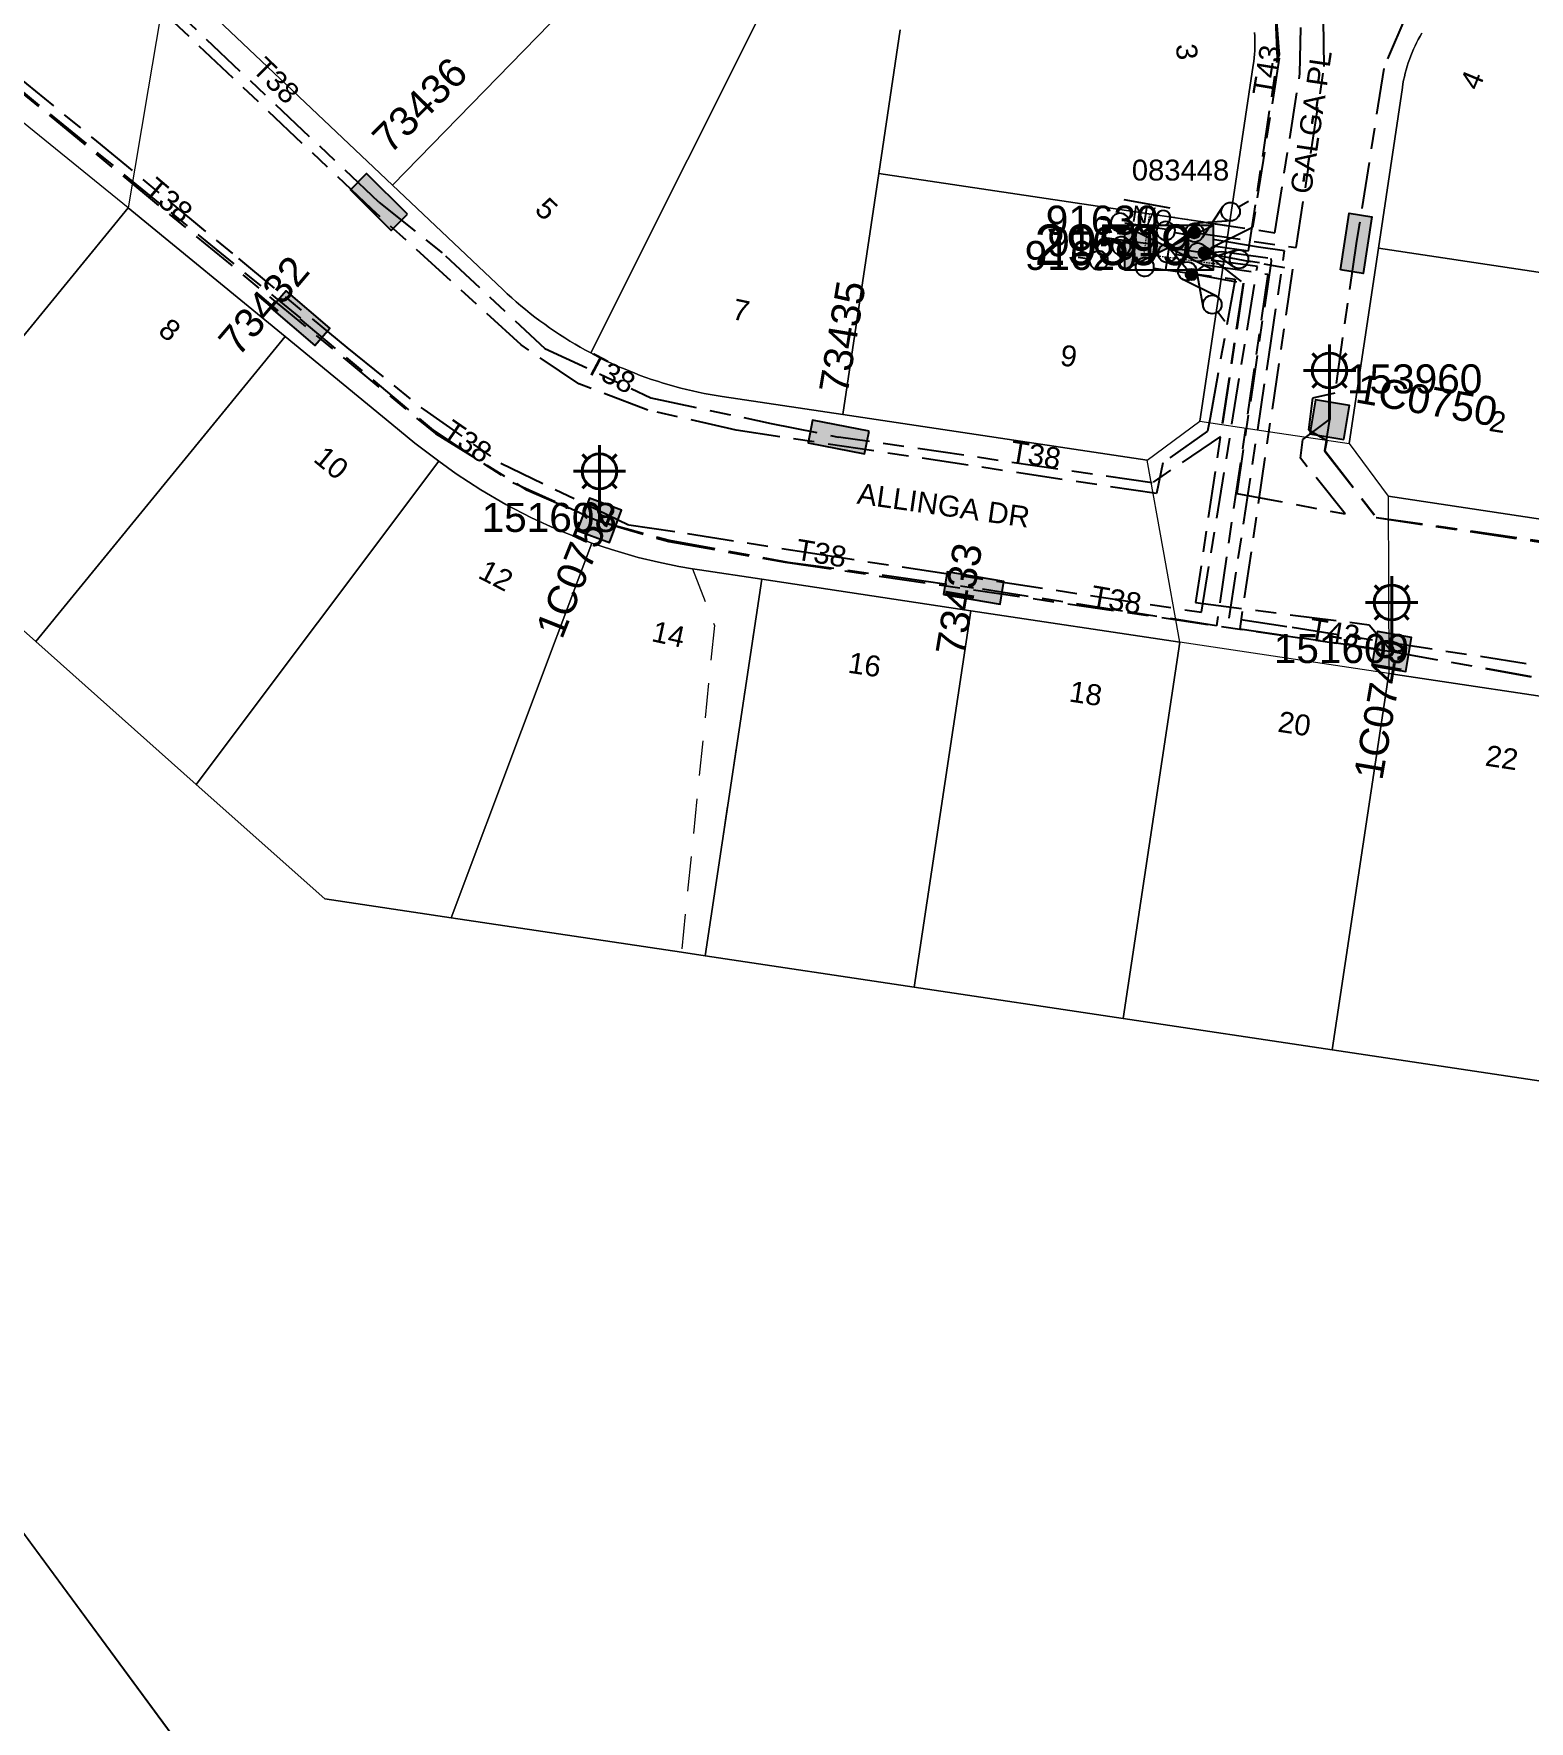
# Model space of a CAD drawing. Header units: metres. Extents: x 299834 to 302538, y 6172833 to 6174390.
# Drawn here: x 301309.4 to 301438.2, y 6173783.4 to 6173928.7 of the extents above; entities that cross this region are included whole.
import ezdxf
from ezdxf.enums import TextEntityAlignment as Align

# ---------------------------------------------------------------- set-up
doc = ezdxf.new("R2010")
doc.units = ezdxf.units.M
for name, pattern in [('Cable Exist UG', [8.2, 4, -1.2, 1.8, -1.2]), ('Dash', [5, 3, -2]), ('HIDDEN', [0.375, 0.25, -0.125]), ('HIDDEN2', [0.1875, 0.125, -0.0625])]:
    doc.linetypes.add(name, pattern=pattern)
doc.layers.get('0').update_dxf_attribs({"color": 6})
for name, color, linetype, lineweight in [('Cadastre Easements_SP_EXT', 9, 'Continuous', 5), ('Cadastre Land Parcels_SP_EXT', 9, 'Continuous', 5), ('Cadastre Other Property_SP_EXT', 9, 'HIDDEN', 5), ('Cadastre Roads_SP_EXT', 9, 'Continuous', 5)]:
    doc.layers.add(name, color=color, linetype=linetype, lineweight=lineweight)
for name, color, linetype in [('Equip_HV_EXT', 7, 'Continuous'), ('Equip_LV_EXT', 7, 'Continuous'), ('Equip_SL_EXT', 7, 'Continuous'), ('Equip_SP_SL_EXT', 7, 'Continuous'), ('Mains_HV_EXT', 7, 'Continuous'), ('Mains_LV_EXT', 7, 'Continuous'), ('Mains_SL_EXT', 7, 'Continuous'), ('Sub_SP_EXT', 7, 'Continuous'), ('SupportsUG_SP_LV_EXT', 7, 'Continuous'), ('SupportsUG_SP_LV_SL_EXT', 7, 'Continuous')]:
    doc.layers.add(name, color=color, linetype=linetype)
doc.styles.add('COLUMN_LABEL', font='arial.ttf')
doc.styles.add('iecARIAL', font='arial.ttf', dxfattribs={"height": 2})
doc.styles.add('PIT_LABEL', font='arial.ttf')
doc.styles.add('POLE_LABEL', font='arial.ttf')
doc.styles.get("Standard").update_dxf_attribs({"font": 'arial.ttf'})
doc.styles.add('SWITCH_LABEL', font='arial.ttf', dxfattribs={"height": 2.5})

# ---------------------------------------------------------------- blocks, each defined once
blk = doc.blocks.new('SUB_PADMOUNT_EXT')
for points in [[(0, 0), (-3.84, 1.92), (-3.84, -1.92)], [(0, 0), (3.84, 1.92), (3.84, -1.92)]]:
    blk.add_hatch(color=256).paths.add_polyline_path(points)
for p, q in [((3.84, 1.92), (-3.84, -1.92)), ((-3.84, 1.92), (3.84, -1.92))]:
    blk.add_line(p, q)
blk.add_lwpolyline([(-3.84, -1.92), (3.84, -1.92), (3.84, 1.92), (-3.84, 1.92)], close=True)
for tag, height, flags, p in [('ASSET_NUM', 3.5, 8, (2, 2)), ('STREET_CODE', 0.2, 9, (1.5, 0)), ('CONSTRUCTED_VOLTAGE', 0.2, 9, (1.5, -0.2)), ('OPERATING_VOLTAGE', 0.2, 9, (1.5, -0.6)), ('ORIENTATION', 0.2, 9, (1.5, -0.8)), ('OWNED_BY', 0.2, 9, (1.5, -1)), ('OPERATED_BY', 0.2, 9, (1.5, -1.2)), ('NO_PHASES', 0.2, 9, (1.5, -0.4)), ('MAINTAINED_BY', 0.2, 9, (1.5, -1.4)), ('SECONDARY_VOLTAGE', 0.2, 9, (1.5, -1.6)), ('STATE', 0.2, 9, (1.5, -1.8)), ('SUBSTATION_TYPE', 0.2, 9, (1.5, -2.2)), ('STREETNAME', 0.2, 9, (1.5, -3)), ('PARENT', 0.2, 9, (1.5, -2)), ('USAGE', 0.2, 9, (1.5, -2.4)), ('LEGEND', 0.2, 9, (1.5, -2.6)), ('LOCATION', 0.2, 9, (1.5, -2.8)), ('SUBURB', 0.2, 9, (1.5, -3.2)), ('Z', 0.2, 1, (1.5, -3.6)), ('NOTES', 0.2, 9, (1.5, -3.4))]:
    blk.add_attdef(tag, text='', height=height, dxfattribs=dict(flags=flags)).set_placement(p, align=Align.MIDDLE_LEFT)
blk = doc.blocks.new('COLUMN_EXT')
blk.add_hatch(color=256).paths.add_polyline_path([(-1.49, 1.48), (-1.49, -1.49), (1.48, -1.49), (1.48, 1.48)])
blk.add_lwpolyline([(-1.49, -1.49), (1.48, -1.49), (1.48, 1.48), (-1.49, 1.48)], close=True)
for tag, height, style, flags, p in [('ASSET_NUM', 2.5, 'COLUMN_LABEL', 8, (2, 2)), ('STRUCTURE_PLANT_NUMBER', 0.2, 'POLE_LABEL', 9, (1.81, 0.03)), ('STREET_CODE', 0.2, 'COLUMN_LABEL', 9, (1.81, -0.2))]:
    blk.add_attdef(tag, text='', height=height, dxfattribs=dict(style=style, flags=flags)).set_placement(p, align=Align.MIDDLE_LEFT)
at = {"flags": 9}
for tag, p in [('COLUMN_TYPE', (1.81, -0.4)), ('OWNED_BY', (1.81, -0.6)), ('STATE', (1.81, -0.8)), ('USAGE', (1.81, -1)), ('LEGEND', (1.81, -1.2)), ('LOCATION', (1.81, -1.4)), ('STREETNAME', (1.81, -1.6)), ('SUBURB', (1.81, -1.8)), ('NOTES', (1.81, -2))]:
    blk.add_attdef(tag, text='', height=0.2, dxfattribs=at).set_placement(p, align=Align.MIDDLE_LEFT)
at = {"flags": 1}
blk.add_attdef('Z', (1.81, -2.35), '', height=0.2, dxfattribs=at)
blk = doc.blocks.new('PILLAR_EXT')
blk.add_hatch(color=256).paths.add_polyline_path([(-2.475, 0.99), (-2.475, -0.99), (2.475, -0.99), (2.475, 0.99)])
blk.add_lwpolyline([(-2.475, -0.99), (2.475, -0.99), (2.475, 0.99), (-2.475, 0.99)], close=True)
at = {"style": 'iecARIAL', "flags": 8}
blk.add_attdef('ASSET_NUM', (1.5, 3.5), '', height=2.5, dxfattribs=at)
for tag, p, flags in [('OWNED_BY', (0, -0.2), 9), ('STATE', (0, -0.4), 9), ('SUPPORT_TYPE', (0, -0.6), 9), ('USAGE', (0, -0.8), 9), ('LEGEND', (0, -1), 9), ('LOCATION', (0, -1.2), 9), ('NOTES', (0, -1.4), 9), ('PARENT', (0, -1.6), 9), ('STREETNAME', (0, -1.8), 9), ('SUBURB', (0, -2), 1)]:
    blk.add_attdef(tag, p, '', height=0.2, dxfattribs=dict(flags=flags))
blk = doc.blocks.new('SL_LANTERN_EXT')
at = {"lineweight": 40}
for p, q in [((0, 1.97), (0, 6.47)), ((-1.46, 5.68), (-1.06, 5.28)), ((1.46, 5.68), (1.06, 5.28)), ((-2.25, 4.22), (2.25, 4.22)), ((-1.46, 2.76), (-1.06, 3.16)), ((1.46, 2.76), (1.06, 3.16)), ((0, 0), (0, 2.72))]:
    blk.add_line(p, q, dxfattribs=at)
blk.add_circle((0, 4.22), 1.5, dxfattribs=at)
at = {"style": 'iecARIAL', "flags": 8}
blk.add_attdef('ASSET_NUM', (1.5, 1.5), '', height=2.5, dxfattribs=at)
for tag, p, height, flags in [('OPERATING_VOLTAGE', (0.98, -1.65), 0.2, 9), ('CONSTRUCTED_VOLTAGE', (0.98, -0.65), 0.2, 9), ('CONTROL_TYPE', (0.98, -0.85), 0.2, 9), ('LANTERN_PURPOSE', (0.98, -1.05), 0.2, 9), ('LANTERN_TYPE', (0.98, -1.25), 0.2, 9), ('NO_PHASES', (0.98, -1.45), 0.2, 9), ('LNUMBER', (2.18, -3.25), 2.5, 8), ('ORIENTATION', (0.98, -1.85), 0.2, 9), ('OWNED_BY', (0.98, -2.05), 0.2, 9), ('STATE', (0.98, -2.25), 0.2, 9), ('USAGE', (0.98, -2.45), 0.2, 9), ('CEXIST', (0.98, -2.65), 0.2, 9), ('CNEW', (0.98, -2.85), 0.2, 9), ('CNUMBER', (0.98, -3.05), 0.2, 9), ('CREMOVE', (0.98, -3.25), 0.2, 9), ('CREPLACE', (0.98, -3.45), 0.2, 9), ('LKINGHEIGHT', (0.98, -3.65), 0.2, 9), ('LBRACKET', (0.98, -3.85), 0.2, 9), ('LBRACKETVOCAB', (0.98, -4.05), 0.2, 9), ('LCATEGORY', (0.98, -4.25), 0.2, 9), ('LCHARGE1', (0.98, -4.45), 0.2, 9), ('LCHARGE1PERCENT', (0.98, -4.65), 0.2, 9), ('LCHARGE2', (0.98, -4.85), 0.2, 9), ('LCHARGE2PERCENT', (0.98, -5.05), 0.2, 9), ('LCHARGE3', (0.98, -5.25), 0.2, 9), ('LCHARGE3PERCENT', (0.98, -5.45), 0.2, 9), ('LEXIST', (0.98, -5.65), 0.2, 9), ('LLAMP', (0.98, -5.85), 0.2, 9), ('LLAMPVOCAB', (0.98, -6.05), 0.2, 9), ('LMAST', (0.98, -6.25), 0.2, 9), ('LMASTVOCAB', (0.98, -6.45), 0.2, 9), ('LNEW', (0.98, -6.65), 0.2, 9), ('LANTNUMBER', (0.98, -6.85), 0.2, 9), ('LOUTREACH', (0.98, -7.25), 0.2, 9), ('LOUTREACHVOCAB', (0.98, -7.45), 0.2, 9), ('LRATECODE', (0.98, -7.65), 0.2, 9), ('LREMOVE', (0.98, -7.85), 0.2, 9), ('LREPLACE', (0.98, -8.05), 0.2, 9), ('LTYPE', (0.98, -8.25), 0.2, 9), ('LTYPEVOCAB', (0.98, -8.45), 0.2, 9), ('LEGEND', (0.98, -8.65), 0.2, 9), ('LOCATION', (0.98, -8.85), 0.2, 9), ('STREETNAME', (0.98, -9.25), 0.2, 9), ('SUBURB', (0.98, -9.45), 0.2, 1), ('NOTES', (0.98, -9.05), 0.2, 9)]:
    blk.add_attdef(tag, p, '', height=height, dxfattribs=dict(flags=flags))
blk = doc.blocks.new('LV_UG_DFUSE_CLOSED_EXT')
for points in [[(1, 0), (0, 0)], [(5.04, 0.73), (2.16, -0.72)], [(5.05, -0.71), (2.16, 0.72)], [(6.2, 0.01), (7.2, 0.01)]]:
    blk.add_lwpolyline(points)
for centre in [(1.8, 0), (5.4, 0.01)]:
    blk.add_circle(centre, 0.8)
at = {"flags": 9}
for tag, p in [('ACTUAL_STATUS', (0, 0)), ('CONSTRUCTED_VOLTAGE', (0, -0.2)), ('OPERATING_VOLTAGE', (0, -0.6)), ('ORIENTATION', (0, -0.8)), ('STATE', (0, -1)), ('SWITCH_TYPE', (0, -1.2)), ('NO_PHASES', (0, -0.4)), ('USAGE', (0, -1.4)), ('NOTES', (0, -1.6))]:
    blk.add_attdef(tag, text='', height=0.2, dxfattribs=at).set_placement(p, align=Align.MIDDLE_LEFT)
at = {"flags": 1}
blk.add_attdef('Z', (0, 0), '', height=0.2, dxfattribs=at)
blk = doc.blocks.new('SWG_HOLEC_SU_EXT')
blk.add_line((1.8, -2), (5.8, -2))
for points in [[(1, 0), (0, 0)], [(6.6, 0), (7.6, 0)]]:
    blk.add_lwpolyline(points)
for points in [[(1.8, -0.8, 1), (1.8, 0.8, 1)], [(5.8, -0.8, 1), (5.8, 0.8, 1)]]:
    blk.add_lwpolyline(points, format="xyb", close=True)
at = {"style": 'SWITCH_LABEL', "flags": 8}
blk.add_attdef('ASSET_NUM', text='', height=2.5, rotation=179.9544, dxfattribs=at).set_placement((-2.4, 0), align=Align.MIDDLE_LEFT)
at = {"flags": 1}
blk.add_attdef('Z', (0, 0), '', height=0.2, dxfattribs=at)
at = {"flags": 9}
for tag, p in [('ACTUAL_STATUS', (0, -0.4)), ('CONSTRUCTED_VOLTAGE', (0, -0.6)), ('OPERATING_VOLTAGE', (0, -1)), ('ORIENTATION', (0, -1.2)), ('OWNED_BY', (0, -1.4)), ('NO_PHASES', (0, -0.8)), ('STATE', (0, -1.8)), ('SWITCH_TYPE', (0, -2)), ('STREETNAME', (0, -2.6)), ('SUBURB', (0, -2.8)), ('PARENT', (0, -1.6)), ('USAGE', (0, -2.2)), ('LOCATION', (0, -2.4)), ('NOTES', (0, -3))]:
    blk.add_attdef(tag, text='', height=0.2, dxfattribs=at).set_placement(p, align=Align.MIDDLE_LEFT)
at = {"style": 'SWITCH_LABEL', "flags": 9}
blk.add_attdef('STREET_CODE', text='', height=0.2, dxfattribs=at).set_placement((0, -0.2), align=Align.MIDDLE_LEFT)
blk = doc.blocks.new('SWG_HOLEC_SU_NO_EXT')
blk.add_line((1.8, -2), (5.8, -2))
for points in [[(1, 0), (0, 0)], [(6.6, 0), (7.6, 0)]]:
    blk.add_lwpolyline(points)
for points in [[(1.8, -0.8, 1), (1.8, 0.8, 1)], [(5.8, -0.8, 1), (5.8, 0.8, 1)]]:
    blk.add_lwpolyline(points, format="xyb", close=True)
at = {"insert": (5.31, -3.64), "char_height": 1.4, "width": 3.8863, "attachment_point": 1, "rotation": 180}
blk.add_mtext('{\\fArial|b0|i0|c0|p34;N/O}', dxfattribs=at)
at = {"style": 'SWITCH_LABEL', "flags": 8}
blk.add_attdef('ASSET_NUM', text='', height=2.5, rotation=179.9544, dxfattribs=at).set_placement((-2.4, 0), align=Align.MIDDLE_LEFT)
at = {"flags": 1}
blk.add_attdef('Z', (0, 0), '', height=0.2, dxfattribs=at)
at = {"flags": 9}
for tag, p in [('ACTUAL_STATUS', (0, -0.4)), ('CONSTRUCTED_VOLTAGE', (0, -0.6)), ('OPERATING_VOLTAGE', (0, -1)), ('ORIENTATION', (0, -1.2)), ('OWNED_BY', (0, -1.4)), ('NO_PHASES', (0, -0.8)), ('STATE', (0, -1.8)), ('SWITCH_TYPE', (0, -2)), ('STREETNAME', (0, -2.6)), ('SUBURB', (0, -2.8)), ('PARENT', (0, -1.6)), ('USAGE', (0, -2.2)), ('LOCATION', (0, -2.4)), ('NOTES', (0, -3))]:
    blk.add_attdef(tag, text='', height=0.2, dxfattribs=at).set_placement(p, align=Align.MIDDLE_LEFT)
at = {"style": 'SWITCH_LABEL', "flags": 9}
blk.add_attdef('STREET_CODE', text='', height=0.2, dxfattribs=at).set_placement((0, -0.2), align=Align.MIDDLE_LEFT)
blk = doc.blocks.new('PIT_EXT')
blk.add_hatch(color=256).paths.add_polyline_path([(-2.47, 0.99), (2.47, 0.99), (2.47, -0.99), (-2.47, -0.99)])
at = {"lineweight": -3}
blk.add_lwpolyline([(-2.47, 0.99), (2.47, 0.99), (2.47, -0.99), (-2.47, -0.99)], close=True, dxfattribs=at)
at = {"style": 'PIT_LABEL'}
for tag, height, flags, p in [('ASSET_NUM', 2.5, 8, (2, 2)), ('STREET_CODE', 0.2, 9, (0, -0.2))]:
    blk.add_attdef(tag, text='', height=height, dxfattribs=dict(at, flags=flags)).set_placement(p, align=Align.MIDDLE_LEFT)
at = {"flags": 1}
blk.add_attdef('Z', (0, 0), '', height=0.2, dxfattribs=at)
at = {"flags": 9}
for tag, p in [('OWNED_BY', (0, -0.4)), ('STATE', (0, -0.6)), ('SUPPORT_TYPE', (0, -0.8)), ('USAGE', (0, -1)), ('LOCATION', (0, -1.2)), ('NOTES', (0, -1.4))]:
    blk.add_attdef(tag, text='', height=0.2, dxfattribs=at).set_placement(p, align=Align.MIDDLE_LEFT)
blk = doc.blocks.new('CONNECTOR_NODE_EXT')
h = blk.add_hatch(color=256)
edge = h.paths.add_edge_path()
edge.add_arc((0, 0), 0.5, 0, 360)
blk.add_circle((0, 0), 0.5)
at = {"flags": 1}
blk.add_attdef('Z', (0, 0), '', height=0.2, dxfattribs=at)
at = {"flags": 9}
for tag, p in [('CONNECTOR_TYPE', (0, 0)), ('CONSTRUCTED_VOLTAGE', (0, -0.2)), ('OPERATING_VOLTAGE', (0, -0.6)), ('ORIENTATION', (0, -0.8)), ('SUBTYPE', (0, -1)), ('NO_PHASES', (0, -0.4)), ('USAGE', (0, -1.2)), ('NOTES', (0, -1.4))]:
    blk.add_attdef(tag, text='', height=0.2, dxfattribs=at).set_placement(p, align=Align.MIDDLE_LEFT)

msp = doc.modelspace()

# ---------------------------------------------------------------- linework, layer by layer
at = {"layer": 'Cadastre Easements_SP_EXT', "linetype": 'Dash'}
msp.add_lwpolyline([(301372.11, 6173881.69), (301366.73, 6173882.5), (301366.14, 6173882.59), (301368.02, 6173877.72), (301365.18, 6173849.58), (301367.23, 6173849.27), (301372.11, 6173881.69)], close=True, dxfattribs=at)
at = {"layer": 'Cadastre Land Parcels_SP_EXT', "linetype": 'Continuous'}
msp.add_line((301323.33, 6173779.45), (301231.2, 6173904.45), dxfattribs=at)
for points in [[(301353.87, 6173929.55), (301331.14, 6173952.76), (301320.38, 6173939.6), (301320.95, 6173933.97), (301340.31, 6173915.63), (301353.87, 6173929.55)], [(301374.02, 6173934.47), (301364, 6173939.94), (301353.87, 6173929.55), (301340.31, 6173915.63), (301349.8, 6173906.64), (301350.18, 6173906.28), (301350.57, 6173905.93), (301350.96, 6173905.59), (301351.35, 6173905.25), (301351.75, 6173904.92), (301352.16, 6173904.59), (301352.57, 6173904.27), (301352.99, 6173903.96), (301353.41, 6173903.65), (301353.83, 6173903.35), (301354.26, 6173903.06), (301354.69, 6173902.77), (301355.13, 6173902.49), (301355.57, 6173902.21), (301356.02, 6173901.94), (301356.46, 6173901.68), (301356.92, 6173901.42), (301357.37, 6173901.18), (301374.02, 6173934.47)], [(301317.53, 6173913.67), (301303.16, 6173925.32), (301282.66, 6173900.26), (301296.49, 6173887.96), (301317.53, 6173913.67)], [(301409.83, 6173895.31), (301412.35, 6173912.12), (301382.18, 6173916.64), (301379.07, 6173895.87), (301405.28, 6173891.95), (301409.83, 6173895.31)], [(301331.07, 6173902.59), (301317.53, 6173913.67), (301296.49, 6173887.96), (301309.58, 6173876.33), (301331.07, 6173902.59)], [(301455.37, 6173905.68), (301425.2, 6173910.2), (301422.68, 6173893.38), (301426.05, 6173888.84), (301447.55, 6173885.62), (301448.49, 6173885.47), (301449.43, 6173885.32), (301450.37, 6173885.16), (301451.3, 6173884.99), (301452.24, 6173884.82), (301455.37, 6173905.68)], [(301344.28, 6173891.85), (301342.23, 6173893.42), (301340.24, 6173895.04), (301331.07, 6173902.59), (301309.58, 6173876.33), (301323.41, 6173864.03), (301344.28, 6173891.85)], [(301357.46, 6173884.81), (301356.29, 6173885.25), (301354.55, 6173885.95), (301352.28, 6173886.99), (301350.06, 6173888.14), (301347.9, 6173889.4), (301345.8, 6173890.76), (301344.28, 6173891.85), (301323.41, 6173864.03), (301334.48, 6173854.19), (301345.36, 6173852.55), (301357.46, 6173884.81)], [(301372.11, 6173881.69), (301366.73, 6173882.5), (301366.14, 6173882.59), (301364.96, 6173882.8), (301363.2, 6173883.16), (301361.46, 6173883.58), (301359.16, 6173884.25), (301357.46, 6173884.81), (301345.36, 6173852.55), (301365.18, 6173849.58), (301367.23, 6173849.27), (301372.11, 6173881.69)], [(301390.11, 6173878.99), (301372.11, 6173881.69), (301367.23, 6173849.27), (301385.23, 6173846.58), (301390.11, 6173878.99)], [(301408.1, 6173876.28), (301390.11, 6173878.99), (301385.23, 6173846.58), (301403.23, 6173843.88), (301408.1, 6173876.28)], [(301426.1, 6173873.58), (301408.1, 6173876.28), (301403.23, 6173843.88), (301421.23, 6173841.17), (301426.1, 6173873.58)], [(301444.1, 6173870.87), (301426.1, 6173873.58), (301421.23, 6173841.17), (301439.22, 6173838.48), (301444.1, 6173870.87)]]:
    msp.add_lwpolyline(points, close=True, dxfattribs=at)
for points in [[(301374.02, 6173934.47), (301357.37, 6173901.18), (301357.84, 6173900.93), (301358.3, 6173900.7), (301358.77, 6173900.47), (301359.24, 6173900.25), (301359.71, 6173900.03), (301360.19, 6173899.83), (301360.67, 6173899.63), (301361.16, 6173899.43), (301361.64, 6173899.25), (301362.13, 6173899.07), (301362.62, 6173898.9), (301363.12, 6173898.74), (301363.62, 6173898.58), (301364.12, 6173898.43), (301364.62, 6173898.29), (301365.12, 6173898.15), (301365.62, 6173898.03), (301366.13, 6173897.91), (301366.64, 6173897.8), (301367.15, 6173897.69), (301367.66, 6173897.6), (301368.18, 6173897.51), (301368.69, 6173897.43), (301379.07, 6173895.87), (301382.18, 6173916.64), (301382.18, 6173916.64), (301384.03, 6173929.01)], [(301428.95, 6173928.71), (301428.79, 6173928.45), (301428.64, 6173928.17), (301428.49, 6173927.9), (301428.36, 6173927.62), (301428.23, 6173927.33), (301428.1, 6173927.05), (301427.99, 6173926.76), (301427.88, 6173926.46), (301427.78, 6173926.17), (301427.68, 6173925.87), (301427.59, 6173925.57), (301427.52, 6173925.27), (301427.44, 6173924.96), (301427.38, 6173924.66), (301427.32, 6173924.35), (301427.28, 6173924.04), (301425.2, 6173910.2), (301455.37, 6173905.68), (301457.44, 6173919.53), (301457.44, 6173919.53), (301441.49, 6173934.56)], [(301384.03, 6173929.01), (301382.18, 6173916.64), (301412.35, 6173912.12), (301414.42, 6173925.97), (301414.42, 6173925.97), (301414.47, 6173926.28), (301414.5, 6173926.59), (301414.53, 6173926.9), (301414.55, 6173927.21), (301414.57, 6173927.52), (301414.57, 6173927.83), (301414.57, 6173928.15), (301414.56, 6173928.46), (301414.54, 6173928.77)], [(301444.8, 6173775.93), (301447.42, 6173793.44), (301450.05, 6173810.94), (301453.85, 6173836.28), (301439.22, 6173838.48), (301421.23, 6173841.17), (301403.23, 6173843.88), (301385.23, 6173846.58), (301367.23, 6173849.27), (301365.18, 6173849.58), (301345.36, 6173852.55), (301334.48, 6173854.19), (301323.41, 6173864.03), (301309.58, 6173876.33), (301296.49, 6173887.96), (301282.66, 6173900.26), (301271.82, 6173909.9), (301250.89, 6173928.5), (301241.24, 6173916.71), (301231.2, 6173904.45), (301323.33, 6173779.45)]]:
    msp.add_lwpolyline(points, dxfattribs=at)
at = {"layer": 'Cadastre Other Property_SP_EXT', "linetype": 'HIDDEN2'}
msp.add_lwpolyline([(301405.48, 6173913.17), (301405.01, 6173909.71), (301411.92, 6173908.77), (301412.35, 6173912.12), (301405.48, 6173913.17)], close=True, dxfattribs=at)
at = {"layer": 'Cadastre Roads_SP_EXT', "linetype": 'Continuous'}
msp.add_lwpolyline([(301406.69, 6173884.15), (301405.28, 6173891.95), (301379.07, 6173895.87), (301368.69, 6173897.43), (301368.18, 6173897.51), (301367.66, 6173897.6), (301367.15, 6173897.69), (301366.64, 6173897.8), (301366.13, 6173897.91), (301365.62, 6173898.03), (301365.12, 6173898.15), (301364.62, 6173898.29), (301364.12, 6173898.43), (301363.62, 6173898.58), (301363.12, 6173898.74), (301362.62, 6173898.9), (301362.13, 6173899.07), (301361.64, 6173899.25), (301361.16, 6173899.43), (301360.67, 6173899.63), (301360.19, 6173899.83), (301359.71, 6173900.03), (301359.24, 6173900.25), (301358.77, 6173900.47), (301358.3, 6173900.7), (301357.84, 6173900.93), (301357.37, 6173901.18), (301356.92, 6173901.42), (301356.46, 6173901.68), (301356.02, 6173901.94), (301355.57, 6173902.21), (301355.13, 6173902.49), (301354.69, 6173902.77), (301354.26, 6173903.06), (301353.83, 6173903.35), (301353.41, 6173903.65), (301352.99, 6173903.96), (301352.57, 6173904.27), (301352.16, 6173904.59), (301351.75, 6173904.92), (301351.35, 6173905.25), (301350.96, 6173905.59), (301350.57, 6173905.93), (301350.18, 6173906.28), (301349.8, 6173906.64), (301340.31, 6173915.63), (301320.95, 6173933.97), (301319.25, 6173923.92), (301317.53, 6173913.67), (301331.07, 6173902.59), (301340.24, 6173895.04), (301342.23, 6173893.42), (301344.28, 6173891.85), (301345.8, 6173890.76), (301347.9, 6173889.4), (301350.06, 6173888.14), (301352.28, 6173886.99), (301354.55, 6173885.95), (301356.29, 6173885.25), (301357.46, 6173884.81), (301359.16, 6173884.25), (301361.46, 6173883.58), (301363.2, 6173883.16), (301364.96, 6173882.8), (301366.14, 6173882.59), (301366.73, 6173882.5), (301372.11, 6173881.69), (301390.11, 6173878.99), (301408.1, 6173876.28), (301406.69, 6173884.15)], close=True, dxfattribs=at)
for points in [[(301414.54, 6173928.77), (301414.56, 6173928.46), (301414.57, 6173928.15), (301414.57, 6173927.83), (301414.57, 6173927.52), (301414.55, 6173927.21), (301414.53, 6173926.9), (301414.5, 6173926.59), (301414.47, 6173926.28), (301414.42, 6173925.97), (301412.35, 6173912.12), (301409.83, 6173895.31), (301415.15, 6173894.51), (301422.68, 6173893.38), (301425.2, 6173910.2), (301427.28, 6173924.04), (301427.32, 6173924.35), (301427.38, 6173924.66), (301427.44, 6173924.96), (301427.52, 6173925.27), (301427.59, 6173925.57), (301427.68, 6173925.87), (301427.78, 6173926.17), (301427.88, 6173926.46), (301427.99, 6173926.76), (301428.1, 6173927.05), (301428.23, 6173927.33), (301428.36, 6173927.62), (301428.49, 6173927.9), (301428.64, 6173928.17), (301428.79, 6173928.45), (301428.95, 6173928.71)], [(301447.55, 6173885.62), (301426.05, 6173888.84), (301426.07, 6173881.21), (301426.1, 6173873.58), (301444.1, 6173870.87)]]:
    msp.add_lwpolyline(points, dxfattribs=at)
at = {"layer": 'Mains_HV_EXT', "linetype": 'Cable Exist UG'}
for points in [[(301407.17, 6173910.25), (301406.86, 6173908.33), (301412.86, 6173907.54), (301410.71, 6173895.61), (301410.5, 6173894.45), (301406.63, 6173891.72), (301406.09, 6173889.07), (301369.91, 6173894.53), (301362.28, 6173896.26), (301356.35, 6173898.53), (301351.38, 6173901.88), (301338.5, 6173913.6), (301318, 6173932.93), (301317.23, 6173940.63), (301383.31, 6174021.43), (301390.57, 6174030.1), (301392.92, 6174031.93), (301395.87, 6174033.22), (301400.91, 6174034.24), (301547.8, 6174196.07), (301549.83, 6174196.76)], [(301250.26, 6173963.14), (301250.64, 6173961.63), (301265.13, 6173950.71), (301268.14, 6173954.08), (301272.71, 6173950.82), (301301.65, 6173930.17), (301314.8, 6173919.43), (301327.03, 6173909.31), (301336.38, 6173901.65), (301342.99, 6173896.3), (301349.63, 6173891.68), (301360.66, 6173886.38), (301365.72, 6173885.64), (301376.1, 6173883.99), (301409.98, 6173878.85), (301414.78, 6173908.64), (301408.67, 6173909.47), (301407.17, 6173910.25)], [(301446.04, 6173873.17), (301417.32, 6173877.6), (301412.36, 6173878.34), (301415.79, 6173901.04), (301417.13, 6173909.98), (301414.89, 6173910.28), (301408.7, 6173911.35), (301407.17, 6173910.25)]]:
    msp.add_lwpolyline(points, dxfattribs=at)
at = {"layer": 'Mains_LV_EXT', "linetype": 'Cable Exist UG'}
for points in [[(301409.29, 6173911.55), (301409.76, 6173912.51), (301416.29, 6173911.54), (301418.45, 6173925.21), (301418.53, 6173929.83), (301417.43, 6173933.99), (301415.08, 6173938.02), (301410.71, 6173941.83), (301408.62, 6173943.33), (301409.57, 6173949.88), (301439.1, 6173944.87), (301439.58, 6173944.88), (301440.16, 6173948.91), (301441.99, 6173949.15), (301472.06, 6173989.99), (301470.72, 6173995.7), (301470.51, 6173998.59)], [(301409.35, 6173911.55), (301418.12, 6173910.26), (301420.54, 6173925.84), (301420.48, 6173930.02), (301418.88, 6173935.54), (301416.04, 6173939.9), (301410.72, 6173944.11), (301411.11, 6173947.53), (301439.74, 6173942.78), (301473.21, 6173988.37), (301473.89, 6173986.88), (301478.31, 6173981.88), (301486.19, 6173973.55)], [(301339.13, 6173914.18), (301319.1, 6173933.06), (301318.36, 6173940.16), (301340.35, 6173967.17)], [(301441.42, 6173947.42), (301439.75, 6173936.58), (301435.47, 6173935.93), (301431.3, 6173934), (301427.56, 6173930.18), (301425.66, 6173925.69), (301423.56, 6173912.2), (301423.29, 6173910.62)], [(301410.22, 6173909.79), (301411.18, 6173910.39), (301414.02, 6173909.98), (301416.52, 6173926.58), (301416.33, 6173930.9), (301414.27, 6173935.79), (301410.15, 6173939.83), (301406.4, 6173942.17)], [(301304.46, 6173926.91), (301332.38, 6173904.18)], [(301339.13, 6173914.18), (301344.87, 6173909.56), (301353.41, 6173901.58), (301362.55, 6173897.32), (301372.92, 6173895.11), (301378.72, 6173893.94)], [(301407.17, 6173910.25), (301409.34, 6173911.52)], [(301407.17, 6173910.25), (301410.22, 6173909.79)], [(301407.17, 6173910.25), (301409.11, 6173907.94)], [(301423.29, 6173910.62), (301421.44, 6173897.73), (301419.52, 6173897.28), (301419.19, 6173894.57), (301420.76, 6173893.63), (301420.59, 6173892.79), (301425.01, 6173887.01), (301445.17, 6173883.99), (301452.52, 6173882.69), (301459.73, 6173881.03), (301468.9, 6173878.13)], [(301409.11, 6173907.94), (301410.28, 6173908.78), (301415.69, 6173907.97), (301411.26, 6173877.69), (301390.33, 6173880.96)], [(301410.22, 6173909.79), (301417.82, 6173908.4), (301413.26, 6173877.44), (301426.31, 6173875.53)], [(301409.05, 6173908.03), (301413.59, 6173907.18), (301411.62, 6173893.99), (301405.72, 6173890), (301378.72, 6173893.94)], [(301332.31, 6173904.12), (301343.8, 6173894.52), (301350.67, 6173890.03), (301358.06, 6173886.7)], [(301358.02, 6173886.73), (301364.12, 6173885.05), (301374.36, 6173883.18), (301384.08, 6173881.85), (301390.33, 6173880.96)], [(301426.35, 6173875.48), (301449.52, 6173871.28), (301457.27, 6173869.32), (301465.97, 6173867.31)]]:
    msp.add_lwpolyline(points, dxfattribs=at)
at = {"layer": 'Mains_SL_EXT', "linetype": 'Cable Exist UG'}
for points in [[(301418.34, 6173951.12), (301408.13, 6173952.51), (301406.31, 6173942.11), (301411.39, 6173939.03), (301414.2, 6173935.85), (301416.33, 6173930.82), (301416.67, 6173926.58), (301414.37, 6173911.99), (301410.16, 6173909.9)], [(301304.41, 6173926.86), (301344, 6173894.24), (301351.83, 6173889.41), (301358.06, 6173886.7)], [(301410.31, 6173909.77), (301411.71, 6173909.93), (301415.95, 6173909.32), (301415.97, 6173909.08), (301413, 6173889.09), (301422.33, 6173887.33), (301418.49, 6173892.13), (301418.7, 6173893.74), (301421, 6173895.45)], [(301410.24, 6173909.81), (301413.55, 6173907.19), (301409.46, 6173879.68), (301424.41, 6173877.78), (301426.31, 6173875.53)], [(301421, 6173895.45), (301420.57, 6173892.76), (301425.05, 6173887.02), (301445.24, 6173884.14), (301457.7, 6173881.38), (301468.9, 6173878.13)], [(301358.06, 6173886.7), (301364.09, 6173884.94), (301374.11, 6173883.17), (301426.35, 6173875.48)], [(301426.35, 6173875.48), (301449.17, 6173871.37), (301457.4, 6173869.31), (301465.93, 6173867.35), (301475.59, 6173862.49), (301487.23, 6173856.59), (301500.52, 6173846.85), (301501.92, 6173840.16), (301500.31, 6173837.94)]]:
    msp.add_lwpolyline(points, dxfattribs=at)

# ---------------------------------------------------------------- block references
at = {"layer": 'Equip_HV_EXT'}
ref = msp.add_blockref('SWG_HOLEC_SU_EXT', (301408.67, 6173911.37), dxfattribs=dict(at, rotation=169.6400673179376))
ref.add_attrib('ASSET_NUM', '91630', dxfattribs={"layer": '0', "height": 2.5, "style": 'SWITCH_LABEL'}).set_placement((301406.27, 6173912.62), align=Align.MIDDLE_RIGHT)
ref = msp.add_blockref('SWG_HOLEC_SU_NO_EXT', (301408.8, 6173909.51), dxfattribs=dict(at, rotation=171.3115605513836))
ref.add_attrib('ASSET_NUM', '91631', dxfattribs={"layer": '0', "height": 2.5, "style": 'SWITCH_LABEL'}).set_placement((301406.4, 6173910.76), align=Align.MIDDLE_RIGHT)
ref = msp.add_blockref('SWG_HOLEC_SU_EXT', (301406.86, 6173908.33), dxfattribs=dict(at, rotation=171.8299012662569))
ref.add_attrib('ASSET_NUM', '91629', dxfattribs={"layer": '0', "height": 2.5, "style": 'SWITCH_LABEL'}).set_placement((301404.46, 6173909.58), align=Align.MIDDLE_RIGHT)
at = {"layer": 'Equip_LV_EXT'}
for p, rotation in [((301407.81, 6173910.63), 30.13275192849227), ((301407.66, 6173909.67), 306.7737421708648), ((301407.87, 6173910.15), 350.4333651687221)]:
    msp.add_blockref('LV_UG_DFUSE_CLOSED_EXT', p, dxfattribs=dict(at, rotation=rotation))
for p in [(301409.35, 6173911.55), (301410.22, 6173909.79), (301409.11, 6173907.94)]:
    msp.add_blockref('CONNECTOR_NODE_EXT', p, dxfattribs=at)
at = {"layer": 'Equip_SL_EXT'}
msp.add_blockref('CONNECTOR_NODE_EXT', (301410.24, 6173909.81), dxfattribs=at)
at = {"layer": 'Equip_SP_SL_EXT'}
ref = msp.add_blockref('SL_LANTERN_EXT', (301421, 6173895.45), dxfattribs=at)
ref.add_attrib('ASSET_NUM', '153960', dxfattribs={"layer": '0', "height": 2.5, "style": 'iecARIAL'}).set_placement((301422.5, 6173896.95), align=Align.BOTTOM_LEFT)
ref = msp.add_blockref('SL_LANTERN_EXT', (301358.13, 6173886.77), dxfattribs=at)
ref.add_attrib('ASSET_NUM', '151608', dxfattribs={"layer": '0', "height": 2.5, "style": 'iecARIAL'}).set_placement((301359.63, 6173888.27), align=Align.TOP_RIGHT)
ref = msp.add_blockref('SL_LANTERN_EXT', (301426.35, 6173875.48), dxfattribs=at)
ref.add_attrib('ASSET_NUM', '151609', dxfattribs={"layer": '0', "height": 2.5, "style": 'iecARIAL'}).set_placement((301427.85, 6173876.98), align=Align.TOP_RIGHT)
at = {"layer": 'Sub_SP_EXT'}
ref = msp.add_blockref('SUB_PADMOUNT_EXT', (301407.17, 6173910.25), dxfattribs=at)
ref.add_attrib('ASSET_NUM', '29599', dxfattribs={"layer": '0', "height": 3.5}).set_placement((301409.17, 6173910.5), align=Align.MIDDLE_RIGHT)
at = {"layer": 'SupportsUG_SP_LV_EXT'}
ref = msp.add_blockref('PILLAR_EXT', (301339.13, 6173914.18), dxfattribs=dict(at, rotation=135.214560355136))
ref.add_attrib('ASSET_NUM', '73436', dxfattribs={"layer": '0', "height": 2.5, "rotation": 45.0902, "style": 'iecARIAL'}).set_placement((301340.63, 6173917.68), align=Align.BOTTOM_LEFT)
at = {"layer": 'SupportsUG_SP_LV_EXT', "rotation": 81.21883468324151}
msp.add_blockref('PIT_EXT', (301423.29, 6173910.62), dxfattribs=at)
at = {"layer": 'SupportsUG_SP_LV_EXT'}
ref = msp.add_blockref('PILLAR_EXT', (301332.38, 6173904.18), dxfattribs=dict(at, rotation=319.4399813015116))
ref.add_attrib('ASSET_NUM', '73432', dxfattribs={"layer": '0', "height": 2.5, "rotation": 49.6981, "style": 'iecARIAL'}).set_placement((301333.88, 6173907.68), align=Align.BOTTOM_RIGHT)
ref = msp.add_blockref('PILLAR_EXT', (301378.72, 6173893.94), dxfattribs=dict(at, rotation=168.8671003343346))
ref.add_attrib('ASSET_NUM', '73435', dxfattribs={"layer": '0', "height": 2.5, "rotation": 80.5919, "style": 'iecARIAL'}).set_placement((301380.22, 6173897.44), align=Align.BOTTOM_LEFT)
ref = msp.add_blockref('PILLAR_EXT', (301390.35, 6173880.94), dxfattribs=dict(at, rotation=350.2748872133227))
ref.add_attrib('ASSET_NUM', '73433', dxfattribs={"layer": '0', "height": 2.5, "rotation": 80.5605, "style": 'iecARIAL'}).set_placement((301391.85, 6173884.44), align=Align.BOTTOM_RIGHT)
at = {"layer": 'SupportsUG_SP_LV_SL_EXT'}
ref = msp.add_blockref('COLUMN_EXT', (301421, 6173895.45), dxfattribs=dict(at, rotation=80.49138470513151))
ref.add_attrib('ASSET_NUM', '1C0750', dxfattribs={"layer": '0', "height": 2.5, "rotation": 350.1415, "style": 'COLUMN_LABEL'}).set_placement((301423, 6173896.2), align=Align.BOTTOM_LEFT)
ref = msp.add_blockref('COLUMN_EXT', (301358.13, 6173886.77), dxfattribs=dict(at, rotation=339.3911081753552))
ref.add_attrib('ASSET_NUM', '1C0752', dxfattribs={"layer": '0', "height": 2.5, "rotation": 68.2368, "style": 'COLUMN_LABEL'}).set_placement((301360.13, 6173887.52), align=Align.BOTTOM_RIGHT)
ref = msp.add_blockref('COLUMN_EXT', (301426.35, 6173875.48), dxfattribs=dict(at, rotation=350.1845507898178))
ref.add_attrib('ASSET_NUM', '1C0749', dxfattribs={"layer": '0', "height": 2.5, "rotation": 80.2262, "style": 'COLUMN_LABEL'}).set_placement((301428.35, 6173876.23), align=Align.BOTTOM_RIGHT)

# ---------------------------------------------------------------- texts
at = {"layer": 'Cadastre Land Parcels_SP_EXT'}
for s, rotation, p in [('3', 274.9127, (301407.76, 6173927.74)), ('4', 67.5312, (301433.83, 6173923.69)), ('5', 316.4661, (301352.45, 6173913.42)), ('7', 348.2469, (301369.45, 6173904.12)), ('8', 320.78, (301320.02, 6173902.92)), ('9', 351.7439, (301397.72, 6173900.13)), ('2', 351.2804, (301434.65, 6173894.48)), ('10', 320.591, (301333.39, 6173891.92)), ('12', 332.6778, (301347.57, 6173881.86)), ('14', 347.6174, (301362.52, 6173876.38)), ('16', 351.5032, (301379.45, 6173873.66)), ('18', 351.4137, (301398.49, 6173871.18)), ('20', 351.3622, (301416.46, 6173868.58)), ('22', 351.3233, (301434.32, 6173865.66))]:
    msp.add_text(s, height=1.8, rotation=rotation, dxfattribs=at).set_placement(p)
at = {"layer": 'Cadastre Other Property_SP_EXT'}
msp.add_text('083448', height=1.8, dxfattribs=at).set_placement((301403.97, 6173916.03))
at = {"layer": 'Cadastre Roads_SP_EXT'}
for s, rotation, p in [('GALGA PL', 81.5991, (301419.39, 6173914.79)), ('ALLINGA DR', 351.9626, (301380.24, 6173888.22))]:
    msp.add_text(s, height=1.8, rotation=rotation, dxfattribs=at).set_placement(p)
at = {"layer": 'Mains_LV_EXT'}
for s, rotation, p in [('T43', 80.6272, (301416.12, 6173923.24)), ('T38', 315.2868, (301328.11, 6173925.53)), ('T38', 319.5879, (301318.81, 6173915.06)), ('T38', 332.0325, (301356.75, 6173899.63)), ('T38', 325.4745, (301344.47, 6173894.05)), ('T38', 350.6036, (301393.41, 6173891.88)), ('T38', 350.48, (301374.95, 6173883.41)), ('T38', 350.2749, (301400.35, 6173879.41)), ('T43', 350.2233, (301419.14, 6173876.61))]:
    msp.add_text(s, height=1.8, rotation=rotation, dxfattribs=at).set_placement(p)

doc.saveas('drawing.dxf')
